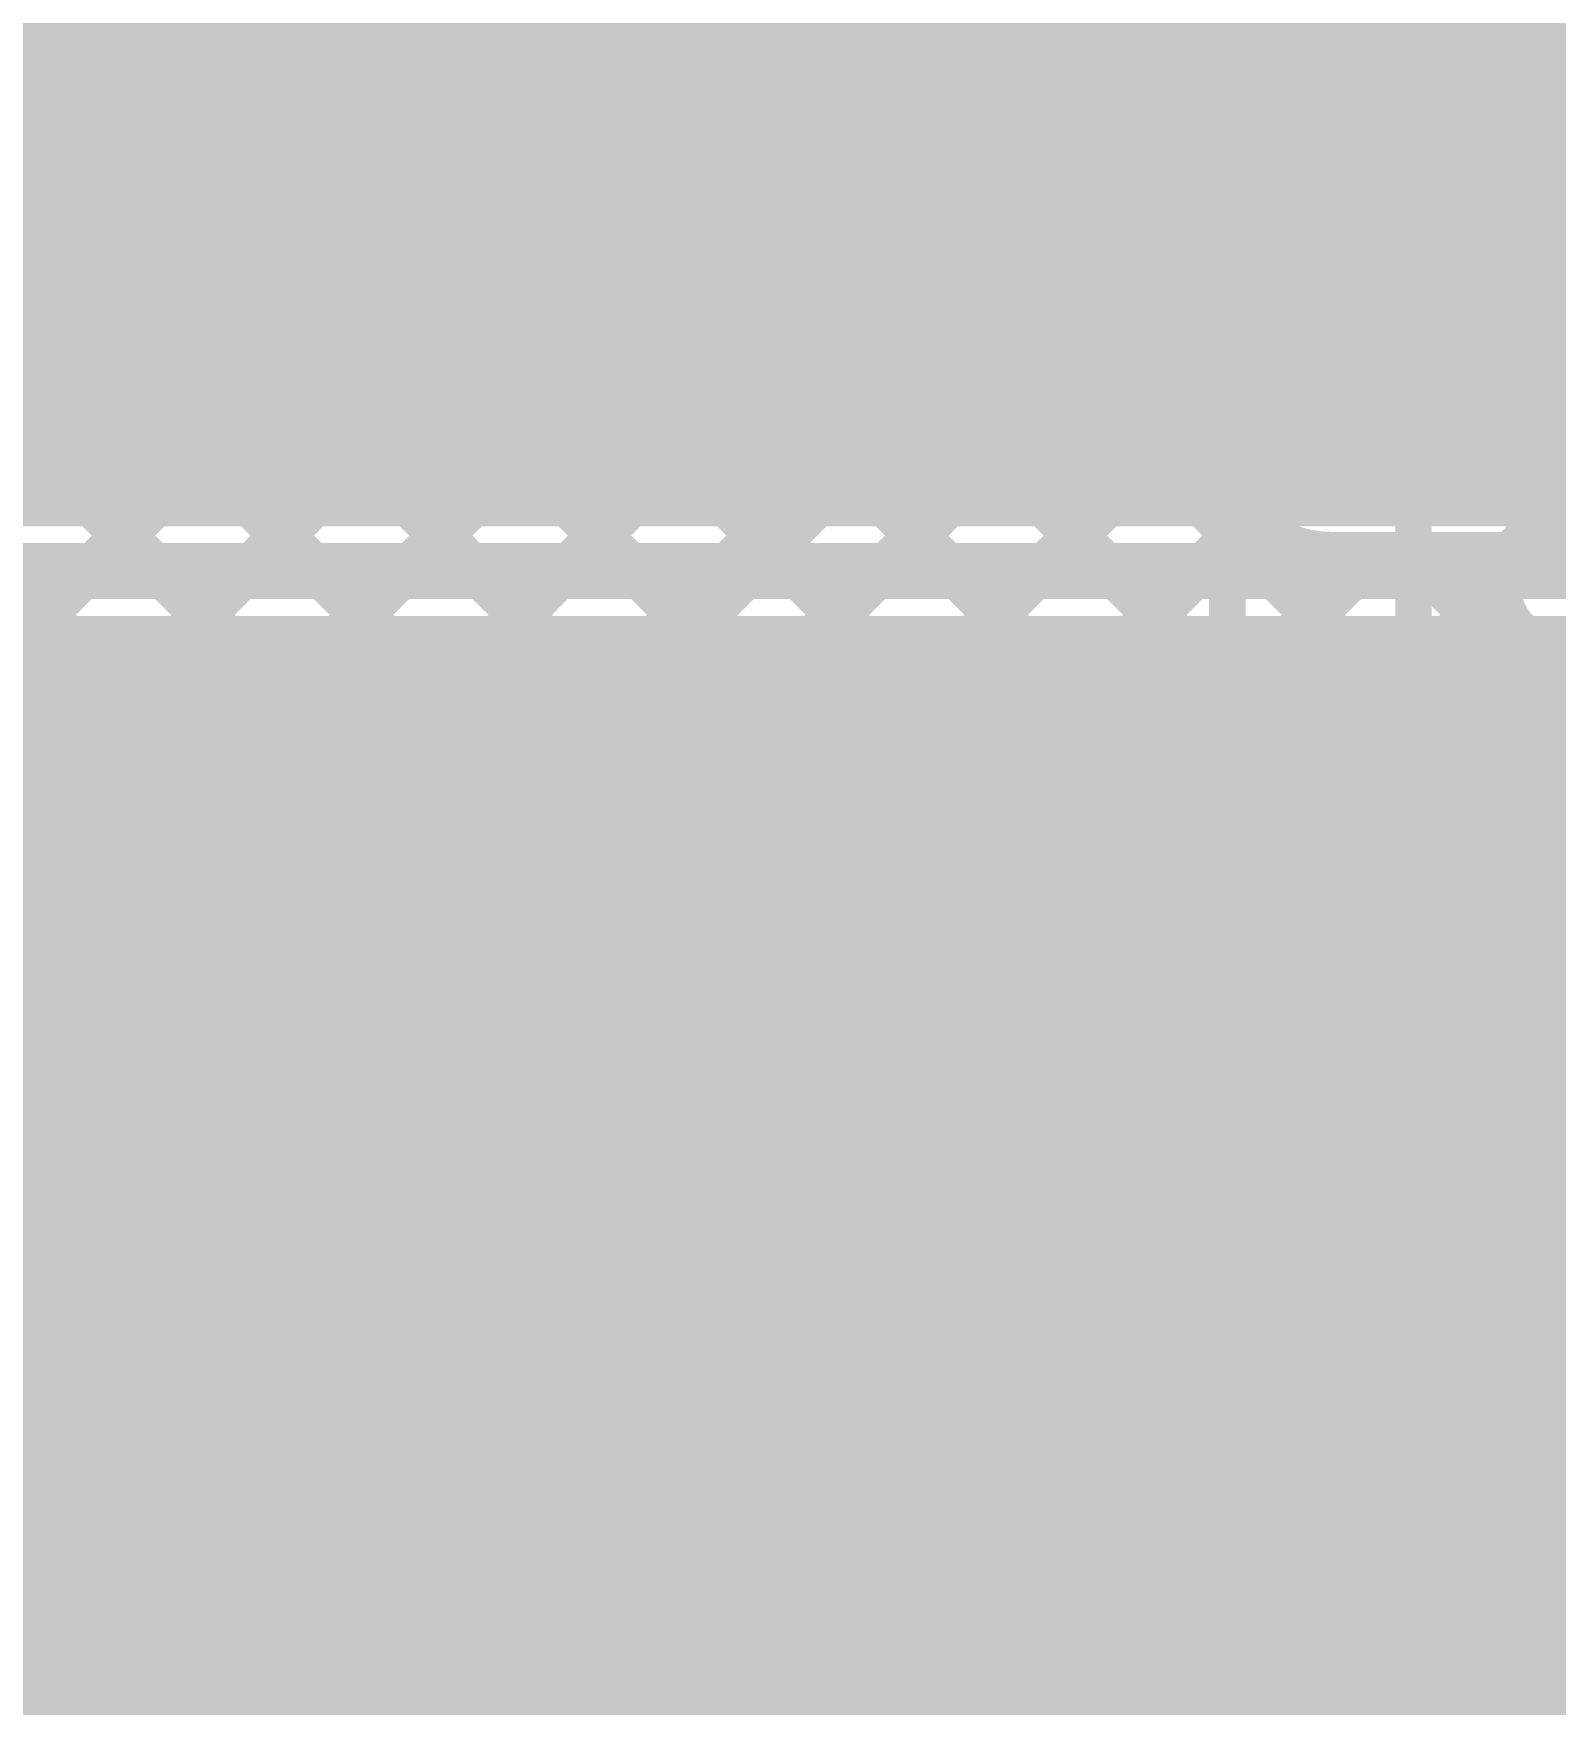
# Model space of a CAD drawing. Header units: millimetres. Extents: x -0.01 to 3.73, y -0.01 to 3.05.
# Drawn here: x 0.8641 to 1.1355, y 0.5149 to 0.8129 of the extents above; entities that cross this region are included whole.
import ezdxf

# ---------------------------------------------------------------- set-up
doc = ezdxf.new("R2010")
doc.units = ezdxf.units.MM
doc.header["$MEASUREMENT"] = 0
for name, color, linetype in [('BottomLayer', 5, 'Continuous'), ('BottomPaste', 16, 'Continuous'), ('BottomSolder', 6, 'Continuous'), ('TopLayer', 1, 'Continuous'), ('TopOverlay', 2, 'Continuous'), ('TopPaste', 8, 'Continuous'), ('TopSolder', 216, 'Continuous'), ('ViaHoleLayer', 16, 'Continuous')]:
    doc.layers.add(name, color=color, linetype=linetype)
doc.styles.add('Arial', font='', dxfattribs={"height": 0.2})
doc.styles.get('Arial').set_extended_font_data('Arial')

# ---------------------------------------------------------------- blocks, each defined once
blk = doc.blocks.new('D2PAK_B_114')
at = {"layer": 'BottomLayer'}
blk.add_hatch(color=5, dxfattribs=at).paths.add_polyline_path([(0.21654, -0.40984), (-0.21654, -0.40984), (-0.21654, -0.02992), (0.21654, -0.02992)])
at = {"layer": 'BottomPaste'}
blk.add_hatch(color=16, dxfattribs=at).paths.add_polyline_path([(0.21654, -0.40984), (-0.21654, -0.40984), (-0.21654, -0.02992), (0.21654, -0.02992)])
at = {"layer": 'BottomSolder'}
blk.add_hatch(color=6, dxfattribs=at).paths.add_polyline_path([(0.22054, -0.41384), (-0.22054, -0.41384), (-0.22054, -0.02592), (0.22054, -0.02592)])
blk = doc.blocks.new('D2PAK_B_115')
at = {"layer": 'BottomLayer'}
blk.add_hatch(color=5, dxfattribs=at).paths.add_polyline_path([(0.21654, -0.40984), (-0.21654, -0.40984), (-0.21654, -0.02992), (0.21654, -0.02992)])
at = {"layer": 'BottomPaste'}
blk.add_hatch(color=16, dxfattribs=at).paths.add_polyline_path([(0.21654, -0.40984), (-0.21654, -0.40984), (-0.21654, -0.02992), (0.21654, -0.02992)])
at = {"layer": 'BottomSolder'}
blk.add_hatch(color=6, dxfattribs=at).paths.add_polyline_path([(0.22054, -0.41384), (-0.22054, -0.41384), (-0.22054, -0.02592), (0.22054, -0.02592)])
blk = doc.blocks.new('VT1H471MI135000CE0_200')
at = {"layer": 'TopLayer'}
blk.add_hatch(color=1, dxfattribs=at).paths.add_polyline_path([(0.08051, 0.03445), (0.32461, 0.03445), (0.32461, -0.03445), (0.08051, -0.03445)])
at = {"layer": 'TopPaste'}
blk.add_hatch(color=8, dxfattribs=at).paths.add_polyline_path([(0.08051, 0.03445), (0.32461, 0.03445), (0.32461, -0.03445), (0.08051, -0.03445)])
at = {"layer": 'TopSolder'}
blk.add_hatch(color=216, dxfattribs=at).paths.add_polyline_path([(0.07651, 0.03845), (0.32861, 0.03845), (0.32861, -0.03845), (0.07651, -0.03845)])
at = {"layer": 'TopOverlay', "const_width": 0.005}
blk.add_lwpolyline([(0.26758, -0.042), (0.26758, -0.268)], dxfattribs=at)
at = {"layer": 'TopOverlay', "const_width": 0.0025}
blk.add_lwpolyline([(0.26633, -0.042, 1), (0.26883, -0.042, 1)], format="xyb", close=True, dxfattribs=at)
blk = doc.blocks.new('UCD1H221MNL1GS_201')
at = {"layer": 'TopOverlay', "const_width": 0.005}
for points in [[(-0.116, 0.169), (-0.16763, 0.11737)], [(0.16907, 0.169), (-0.116, 0.169)], [(-0.16763, 0.11737), (-0.16763, 0.055)], [(-0.193, 0.08349), (-0.193, 0.06369)], [(-0.18228, 0.07348), (-0.20408, 0.07348)]]:
    blk.add_lwpolyline(points, dxfattribs=at)
at = {"layer": 'TopOverlay', "const_width": 0.0025}
for points in [[(-0.11725, 0.169, 1), (-0.11475, 0.169, 1)], [(-0.11725, 0.169, 1), (-0.11475, 0.169, 1)], [(-0.16888, 0.11737, 1), (-0.16638, 0.11737, 1)], [(-0.16888, 0.11737, 1), (-0.16638, 0.11737, 1)], [(-0.19425, 0.08349, 1), (-0.19175, 0.08349, 1)], [(-0.20533, 0.07348, 1), (-0.20283, 0.07348, 1)], [(-0.18353, 0.07348, 1), (-0.18103, 0.07348, 1)], [(-0.19425, 0.06369, 1), (-0.19175, 0.06369, 1)]]:
    blk.add_lwpolyline(points, format="xyb", close=True, dxfattribs=at)

msp = doc.modelspace()

# ---------------------------------------------------------------- hatches: boundary and pattern name
at = {"layer": 'BottomLayer'}
for points in [[(1.041, 0.799), (1.041, 1.23), (0.892, 1.23), (0.892, 0.799)], [(0.55, 0.517), (1.142, 0.517), (1.142, 0.709), (0.55, 0.709)]]:
    msp.add_hatch(color=5, dxfattribs=at).paths.add_polyline_path(points)
h = msp.add_hatch(color=5, dxfattribs=at)
edge = h.paths.add_edge_path()
edge.add_arc((1.0955, 0.7415), 0.01181, 0, 360)
h = msp.add_hatch(color=5, dxfattribs=at)
edge = h.paths.add_edge_path()
edge.add_arc((0.978, 0.646), 0.01181, 0, 360)
h = msp.add_hatch(color=5, dxfattribs=at)
edge = h.paths.add_edge_path()
edge.add_arc((1.12, 0.646), 0.01181, 0, 360)
h = msp.add_hatch(color=5, dxfattribs=at)
edge = h.paths.add_edge_path()
edge.add_arc((0.978, 0.599), 0.01181, 0, 360)
h = msp.add_hatch(color=5, dxfattribs=at)
edge = h.paths.add_edge_path()
edge.add_arc((1.12, 0.599), 0.01181, 0, 360)
at = {"layer": 'TopLayer'}
for points in [[(0.878, 0.725), (1.191, 0.725), (1.191, 0.996), (0.878, 0.996)], [(0.295, 0.725), (0.986, 0.725), (0.986, 0.799), (0.295, 0.799)], [(1.18859, 0.578), (1.18859, 0.669), (0.947, 0.669), (0.947, 0.578)], [(0.4, 0.434), (1.369, 0.434), (1.369, 0.557), (0.4, 0.557)]]:
    msp.add_hatch(color=1, dxfattribs=at).paths.add_polyline_path(points)
h = msp.add_hatch(color=1, dxfattribs=at)
edge = h.paths.add_edge_path()
edge.add_arc((1.0955, 0.7415), 0.01181, 0, 360)
h = msp.add_hatch(color=1, dxfattribs=at)
edge = h.paths.add_edge_path()
edge.add_arc((0.978, 0.646), 0.01181, 0, 360)
h = msp.add_hatch(color=1, dxfattribs=at)
edge = h.paths.add_edge_path()
edge.add_arc((1.12, 0.646), 0.01181, 0, 360)
h = msp.add_hatch(color=1, dxfattribs=at)
edge = h.paths.add_edge_path()
edge.add_arc((0.978, 0.599), 0.01181, 0, 360)
h = msp.add_hatch(color=1, dxfattribs=at)
edge = h.paths.add_edge_path()
edge.add_arc((1.12, 0.599), 0.01181, 0, 360)
at = {"layer": 'ViaHoleLayer'}
h = msp.add_hatch(color=16, dxfattribs=at)
edge = h.paths.add_edge_path()
edge.add_arc((1.0955, 0.7415), 0.00591, 0, 360)
h = msp.add_hatch(color=16, dxfattribs=at)
edge = h.paths.add_edge_path()
edge.add_arc((0.978, 0.646), 0.00591, 0, 360)
h = msp.add_hatch(color=16, dxfattribs=at)
edge = h.paths.add_edge_path()
edge.add_arc((1.12, 0.646), 0.00591, 0, 360)
h = msp.add_hatch(color=16, dxfattribs=at)
edge = h.paths.add_edge_path()
edge.add_arc((0.978, 0.599), 0.00591, 0, 360)
h = msp.add_hatch(color=16, dxfattribs=at)
edge = h.paths.add_edge_path()
edge.add_arc((1.12, 0.599), 0.00591, 0, 360)

# ---------------------------------------------------------------- linework, layer by layer
at = {"layer": 'BottomLayer'}
for points, const_width in [([(1.05, 0.79), (1.05, 1.164)], 0.008), ([(1.05446, 0.77516), (1.05446, 1.164)], 0.008), ([(1.05, 0.80829), (1.05446, 0.81276)], 0.008), ([(1.05, 0.80809), (1.05446, 0.80363)], 0.008), ([(1.04954, 0.77616), (1.04954, 0.79)], 0.008), ([(1.04954, 0.77955), (1.05446, 0.78447)], 0.008), ([(1.04954, 0.78027), (1.05446, 0.77535)], 0.008), ([(1.04615, 0.77616), (1.04954, 0.77955)], 0.008), ([(0.59846, 0.77616), (1.04954, 0.77616)], 0.008), ([(0.81828, 0.718), (0.87644, 0.77616)], 0.008), ([(0.82738, 0.77616), (0.88554, 0.718)], 0.008), ([(0.84657, 0.718), (0.90473, 0.77616)], 0.008), ([(0.85566, 0.77616), (0.91382, 0.718)], 0.008), ([(0.87485, 0.718), (0.93301, 0.77616)], 0.008), ([(0.88395, 0.77616), (0.9421, 0.718)], 0.008), ([(0.90314, 0.718), (0.96129, 0.77616)], 0.008), ([(0.91223, 0.77616), (0.97039, 0.718)], 0.008), ([(0.93142, 0.718), (0.98958, 0.77616)], 0.008), ([(0.94052, 0.77616), (0.99867, 0.718)], 0.008), ([(0.95971, 0.718), (1.01786, 0.77616)], 0.008), ([(0.9688, 0.77616), (1.02696, 0.718)], 0.008), ([(0.98799, 0.718), (1.04615, 0.77616)], 0.008), ([(0.99708, 0.77616), (1.05524, 0.718)], 0.008), ([(1.01627, 0.718), (1.07343, 0.77516)], 0.008), ([(1.02537, 0.77616), (1.08353, 0.718)], 0.008), ([(1.05446, 0.77516), (1.429, 0.77516)], 0.008), ([(1.05465, 0.77516), (1.07713, 0.75268)], 0.008), ([(1.08294, 0.77516), (1.0951, 0.763)], 0.008), ([(1.08833, 0.76177), (1.10172, 0.77516)], 0.008), ([(1.11122, 0.77516), (1.12338, 0.763)], 0.008), ([(1.11784, 0.763), (1.13, 0.77516)], 0.008), ([(1.0955, 0.763), (1.255, 0.763)], 0.008), ([(1.0955, 0.7415), (1.255, 0.7415)], 0.025), ([(1.04456, 0.718), (1.07523, 0.74867)], 0.008), ([(1.07284, 0.718), (1.08072, 0.72588)], 0.008), ([(0.5835, 0.718), (1.151, 0.718)], 0.008), ([(1.0955, 0.72), (1.255, 0.72)], 0.008), ([(0.654, 0.599), (1.123, 0.599)], 0.025)]:
    msp.add_lwpolyline(points, dxfattribs=dict(at, const_width=const_width))
for points, const_width in [([(1.05246, 0.81276, 1), (1.05646, 0.81276, 1)], 0.004), ([(1.048, 0.80829, 1), (1.052, 0.80829, 1)], 0.004), ([(1.048, 0.80809, 1), (1.052, 0.80809, 1)], 0.004), ([(1.05246, 0.80363, 1), (1.05646, 0.80363, 1)], 0.004), ([(1.04754, 0.79, 1), (1.05154, 0.79, 1)], 0.004), ([(1.048, 0.79, 1), (1.052, 0.79, 1)], 0.004), ([(1.05246, 0.78447, 1), (1.05646, 0.78447, 1)], 0.004), ([(1.04754, 0.78027, 1), (1.05154, 0.78027, 1)], 0.004), ([(1.04754, 0.77955, 1), (1.05154, 0.77955, 1)], 0.004), ([(1.04754, 0.77955, 1), (1.05154, 0.77955, 1)], 0.004), ([(0.87444, 0.77616, 1), (0.87844, 0.77616, 1)], 0.004), ([(0.88195, 0.77616, 1), (0.88595, 0.77616, 1)], 0.004), ([(0.90273, 0.77616, 1), (0.90673, 0.77616, 1)], 0.004), ([(0.91023, 0.77616, 1), (0.91423, 0.77616, 1)], 0.004), ([(0.93101, 0.77616, 1), (0.93501, 0.77616, 1)], 0.004), ([(0.93852, 0.77616, 1), (0.94252, 0.77616, 1)], 0.004), ([(0.95929, 0.77616, 1), (0.96329, 0.77616, 1)], 0.004), ([(0.9668, 0.77616, 1), (0.9708, 0.77616, 1)], 0.004), ([(0.98758, 0.77616, 1), (0.99158, 0.77616, 1)], 0.004), ([(0.99508, 0.77616, 1), (0.99908, 0.77616, 1)], 0.004), ([(1.01586, 0.77616, 1), (1.01986, 0.77616, 1)], 0.004), ([(1.02337, 0.77616, 1), (1.02737, 0.77616, 1)], 0.004), ([(1.04415, 0.77616, 1), (1.04815, 0.77616, 1)], 0.004), ([(1.04415, 0.77616, 1), (1.04815, 0.77616, 1)], 0.004), ([(1.04754, 0.77616, 1), (1.05154, 0.77616, 1)], 0.004), ([(1.04754, 0.77616, 1), (1.05154, 0.77616, 1)], 0.004), ([(1.05246, 0.77535, 1), (1.05646, 0.77535, 1)], 0.004), ([(1.05246, 0.77516, 1), (1.05646, 0.77516, 1)], 0.004), ([(1.05246, 0.77516, 1), (1.05646, 0.77516, 1)], 0.004), ([(1.05265, 0.77516, 1), (1.05665, 0.77516, 1)], 0.004), ([(1.07143, 0.77516, 1), (1.07543, 0.77516, 1)], 0.004), ([(1.08094, 0.77516, 1), (1.08494, 0.77516, 1)], 0.004), ([(1.09972, 0.77516, 1), (1.10372, 0.77516, 1)], 0.004), ([(1.10922, 0.77516, 1), (1.11322, 0.77516, 1)], 0.004), ([(1.128, 0.77516, 1), (1.132, 0.77516, 1)], 0.004), ([(1.0931, 0.763, 1), (1.0971, 0.763, 1)], 0.004), ([(1.0935, 0.763, 1), (1.0975, 0.763, 1)], 0.004), ([(1.0935, 0.763, 1), (1.0975, 0.763, 1)], 0.004), ([(1.11584, 0.763, 1), (1.11984, 0.763, 1)], 0.004), ([(1.12138, 0.763, 1), (1.12538, 0.763, 1)], 0.004), ([(1.08633, 0.76177, 1), (1.09033, 0.76177, 1)], 0.004), ([(1.07513, 0.75268, 1), (1.07913, 0.75268, 1)], 0.004), ([(1.08925, 0.7415, 1), (1.10175, 0.7415, 1)], 0.0125), ([(1.07323, 0.74867, 1), (1.07723, 0.74867, 1)], 0.004), ([(1.07872, 0.72588, 1), (1.08272, 0.72588, 1)], 0.004), ([(0.87285, 0.718, 1), (0.87685, 0.718, 1)], 0.004), ([(0.88354, 0.718, 1), (0.88754, 0.718, 1)], 0.004), ([(0.90114, 0.718, 1), (0.90514, 0.718, 1)], 0.004), ([(0.91182, 0.718, 1), (0.91582, 0.718, 1)], 0.004), ([(0.92942, 0.718, 1), (0.93342, 0.718, 1)], 0.004), ([(0.9401, 0.718, 1), (0.9441, 0.718, 1)], 0.004), ([(0.95771, 0.718, 1), (0.96171, 0.718, 1)], 0.004), ([(0.96839, 0.718, 1), (0.97239, 0.718, 1)], 0.004), ([(0.98599, 0.718, 1), (0.98999, 0.718, 1)], 0.004), ([(0.99667, 0.718, 1), (1.00067, 0.718, 1)], 0.004), ([(1.01427, 0.718, 1), (1.01827, 0.718, 1)], 0.004), ([(1.02496, 0.718, 1), (1.02896, 0.718, 1)], 0.004), ([(1.04256, 0.718, 1), (1.04656, 0.718, 1)], 0.004), ([(1.05324, 0.718, 1), (1.05724, 0.718, 1)], 0.004), ([(1.07084, 0.718, 1), (1.07484, 0.718, 1)], 0.004), ([(1.08153, 0.718, 1), (1.08553, 0.718, 1)], 0.004), ([(1.0935, 0.72, 1), (1.0975, 0.72, 1)], 0.004), ([(1.0935, 0.72, 1), (1.0975, 0.72, 1)], 0.004), ([(1.11675, 0.599, 1), (1.12925, 0.599, 1)], 0.0125)]:
    msp.add_lwpolyline(points, format="xyb", close=True, dxfattribs=dict(at, const_width=const_width))
at = {"layer": 'BottomLayer', "const_width": 0.008}
msp.add_lwpolyline([(1.0955, 0.72, -1), (1.0955, 0.763)], format="xyb", dxfattribs=at)
at = {"layer": 'TopLayer'}
for points, const_width in [([(0.81, 0.716), (0.869, 0.716)], 0.008), ([(0.83097, 0.716), (0.86236, 0.68461)], 0.008), ([(0.84146, 0.68461), (0.87285, 0.716)], 0.008), ([(0.85925, 0.716), (0.89064, 0.68461)], 0.008), ([(0.869, 0.716), (0.995, 0.716)], 0.008), ([(0.869, 0.716), (0.995, 0.716)], 0.008), ([(0.86974, 0.68461), (0.90114, 0.716)], 0.008), ([(0.88754, 0.716), (0.91893, 0.68461)], 0.008), ([(0.89803, 0.68461), (0.92942, 0.716)], 0.008), ([(0.91582, 0.716), (0.95382, 0.678)], 0.008), ([(0.92045, 0.67874), (0.95771, 0.716)], 0.008), ([(0.9441, 0.716), (0.9821, 0.678)], 0.008), ([(0.94799, 0.678), (0.98599, 0.716)], 0.008), ([(0.97239, 0.716), (1.01039, 0.678)], 0.008), ([(0.97627, 0.678), (1.01427, 0.716)], 0.008), ([(0.995, 0.716), (1.15159, 0.716)], 0.008), ([(1.00067, 0.716), (1.03867, 0.678)], 0.008), ([(1.00456, 0.678), (1.04256, 0.716)], 0.008), ([(1.02896, 0.716), (1.06696, 0.678)], 0.008), ([(1.03284, 0.678), (1.07084, 0.716)], 0.008), ([(1.05724, 0.716), (1.09524, 0.678)], 0.008), ([(1.06113, 0.678), (1.09913, 0.716)], 0.008), ([(1.08553, 0.716), (1.12353, 0.678)], 0.008), ([(1.08941, 0.678), (1.12741, 0.716)], 0.008), ([(1.11381, 0.716), (1.15159, 0.67822)], 0.008), ([(1.1177, 0.678), (1.15159, 0.71189)], 0.008), ([(0.82355, 0.68461), (0.92045, 0.68461)], 0.008), ([(0.92045, 0.566), (0.92045, 0.68461)], 0.008), ([(0.872, 0.54856), (0.872, 0.68061)], 0.01), ([(0.92045, 0.68309), (0.938, 0.66554)], 0.008), ([(0.938, 0.678), (1.15159, 0.678)], 0.008), ([(0.938, 0.569), (0.938, 0.678)], 0.008), ([(0.92045, 0.65046), (0.938, 0.66801)], 0.008), ([(0.92045, 0.6548), (0.938, 0.63725)], 0.008), ([(0.92045, 0.62217), (0.938, 0.63973)], 0.008), ([(0.92045, 0.62652), (0.938, 0.60897)], 0.008), ([(0.92045, 0.59389), (0.938, 0.61144)], 0.008), ([(0.92045, 0.59823), (0.938, 0.58068)], 0.008), ([(0.92084, 0.566), (0.938, 0.58316)], 0.008), ([(0.92045, 0.56995), (0.9244, 0.566)], 0.008), ([(0.938, 0.569), (1.18027, 0.569)], 0.008), ([(0.94913, 0.566), (0.95213, 0.569)], 0.008), ([(0.94968, 0.569), (0.95268, 0.566)], 0.008), ([(0.97741, 0.566), (0.98041, 0.569)], 0.008), ([(0.97797, 0.569), (0.98097, 0.566)], 0.008), ([(1.0057, 0.566), (1.0087, 0.569)], 0.008), ([(1.00625, 0.569), (1.00925, 0.566)], 0.008), ([(1.03398, 0.566), (1.03698, 0.569)], 0.008), ([(1.03454, 0.569), (1.03754, 0.566)], 0.008), ([(1.06226, 0.566), (1.06526, 0.569)], 0.008), ([(1.06282, 0.569), (1.06582, 0.566)], 0.008), ([(1.09055, 0.566), (1.09355, 0.569)], 0.008), ([(1.0911, 0.569), (1.0941, 0.566)], 0.008), ([(1.11883, 0.566), (1.12183, 0.569)], 0.008), ([(1.11939, 0.569), (1.12239, 0.566)], 0.008), ([(0.92045, 0.566), (1.18027, 0.566)], 0.008)]:
    msp.add_lwpolyline(points, dxfattribs=dict(at, const_width=const_width))
for points, const_width in [([(0.867, 0.716, 1), (0.871, 0.716, 1)], 0.004), ([(0.867, 0.716, 1), (0.871, 0.716, 1)], 0.004), ([(0.867, 0.716, 1), (0.871, 0.716, 1)], 0.004), ([(0.87085, 0.716, 1), (0.87485, 0.716, 1)], 0.004), ([(0.88554, 0.716, 1), (0.88954, 0.716, 1)], 0.004), ([(0.89914, 0.716, 1), (0.90314, 0.716, 1)], 0.004), ([(0.91382, 0.716, 1), (0.91782, 0.716, 1)], 0.004), ([(0.92742, 0.716, 1), (0.93142, 0.716, 1)], 0.004), ([(0.9421, 0.716, 1), (0.9461, 0.716, 1)], 0.004), ([(0.95571, 0.716, 1), (0.95971, 0.716, 1)], 0.004), ([(0.97039, 0.716, 1), (0.97439, 0.716, 1)], 0.004), ([(0.98399, 0.716, 1), (0.98799, 0.716, 1)], 0.004), ([(0.993, 0.716, 1), (0.997, 0.716, 1)], 0.004), ([(0.993, 0.716, 1), (0.997, 0.716, 1)], 0.004), ([(0.993, 0.716, 1), (0.997, 0.716, 1)], 0.004), ([(0.99867, 0.716, 1), (1.00267, 0.716, 1)], 0.004), ([(1.01227, 0.716, 1), (1.01627, 0.716, 1)], 0.004), ([(1.02696, 0.716, 1), (1.03096, 0.716, 1)], 0.004), ([(1.04056, 0.716, 1), (1.04456, 0.716, 1)], 0.004), ([(1.05524, 0.716, 1), (1.05924, 0.716, 1)], 0.004), ([(1.06884, 0.716, 1), (1.07284, 0.716, 1)], 0.004), ([(1.08353, 0.716, 1), (1.08753, 0.716, 1)], 0.004), ([(1.09713, 0.716, 1), (1.10113, 0.716, 1)], 0.004), ([(1.11181, 0.716, 1), (1.11581, 0.716, 1)], 0.004), ([(1.12541, 0.716, 1), (1.12941, 0.716, 1)], 0.004), ([(0.86036, 0.68461, 1), (0.86436, 0.68461, 1)], 0.004), ([(0.86774, 0.68461, 1), (0.87174, 0.68461, 1)], 0.004), ([(0.88864, 0.68461, 1), (0.89264, 0.68461, 1)], 0.004), ([(0.89603, 0.68461, 1), (0.90003, 0.68461, 1)], 0.004), ([(0.91693, 0.68461, 1), (0.92093, 0.68461, 1)], 0.004), ([(0.91845, 0.68461, 1), (0.92245, 0.68461, 1)], 0.004), ([(0.91845, 0.68461, 1), (0.92245, 0.68461, 1)], 0.004), ([(0.8695, 0.68061, 1), (0.8745, 0.68061, 1)], 0.005), ([(0.91845, 0.68309, 1), (0.92245, 0.68309, 1)], 0.004), ([(0.91845, 0.67874, 1), (0.92245, 0.67874, 1)], 0.004), ([(0.936, 0.678, 1), (0.94, 0.678, 1)], 0.004), ([(0.936, 0.678, 1), (0.94, 0.678, 1)], 0.004), ([(0.94599, 0.678, 1), (0.94999, 0.678, 1)], 0.004), ([(0.95182, 0.678, 1), (0.95582, 0.678, 1)], 0.004), ([(0.97427, 0.678, 1), (0.97827, 0.678, 1)], 0.004), ([(0.9801, 0.678, 1), (0.9841, 0.678, 1)], 0.004), ([(1.00256, 0.678, 1), (1.00656, 0.678, 1)], 0.004), ([(1.00839, 0.678, 1), (1.01239, 0.678, 1)], 0.004), ([(1.03084, 0.678, 1), (1.03484, 0.678, 1)], 0.004), ([(1.03667, 0.678, 1), (1.04067, 0.678, 1)], 0.004), ([(1.05913, 0.678, 1), (1.06313, 0.678, 1)], 0.004), ([(1.06496, 0.678, 1), (1.06896, 0.678, 1)], 0.004), ([(1.08741, 0.678, 1), (1.09141, 0.678, 1)], 0.004), ([(1.09324, 0.678, 1), (1.09724, 0.678, 1)], 0.004), ([(1.1157, 0.678, 1), (1.1197, 0.678, 1)], 0.004), ([(1.12153, 0.678, 1), (1.12553, 0.678, 1)], 0.004), ([(0.936, 0.66801, 1), (0.94, 0.66801, 1)], 0.004), ([(0.936, 0.66554, 1), (0.94, 0.66554, 1)], 0.004), ([(0.91845, 0.6548, 1), (0.92245, 0.6548, 1)], 0.004), ([(0.91845, 0.65046, 1), (0.92245, 0.65046, 1)], 0.004), ([(0.936, 0.63973, 1), (0.94, 0.63973, 1)], 0.004), ([(0.936, 0.63725, 1), (0.94, 0.63725, 1)], 0.004), ([(0.91845, 0.62652, 1), (0.92245, 0.62652, 1)], 0.004), ([(0.91845, 0.62217, 1), (0.92245, 0.62217, 1)], 0.004), ([(0.936, 0.61144, 1), (0.94, 0.61144, 1)], 0.004), ([(0.936, 0.60897, 1), (0.94, 0.60897, 1)], 0.004), ([(0.91845, 0.59823, 1), (0.92245, 0.59823, 1)], 0.004), ([(0.91845, 0.59389, 1), (0.92245, 0.59389, 1)], 0.004), ([(0.936, 0.58316, 1), (0.94, 0.58316, 1)], 0.004), ([(0.936, 0.58068, 1), (0.94, 0.58068, 1)], 0.004), ([(0.91845, 0.56995, 1), (0.92245, 0.56995, 1)], 0.004), ([(0.936, 0.569, 1), (0.94, 0.569, 1)], 0.004), ([(0.936, 0.569, 1), (0.94, 0.569, 1)], 0.004), ([(0.94768, 0.569, 1), (0.95168, 0.569, 1)], 0.004), ([(0.95013, 0.569, 1), (0.95413, 0.569, 1)], 0.004), ([(0.97597, 0.569, 1), (0.97997, 0.569, 1)], 0.004), ([(0.97841, 0.569, 1), (0.98241, 0.569, 1)], 0.004), ([(1.00425, 0.569, 1), (1.00825, 0.569, 1)], 0.004), ([(1.0067, 0.569, 1), (1.0107, 0.569, 1)], 0.004), ([(1.03254, 0.569, 1), (1.03654, 0.569, 1)], 0.004), ([(1.03498, 0.569, 1), (1.03898, 0.569, 1)], 0.004), ([(1.06082, 0.569, 1), (1.06482, 0.569, 1)], 0.004), ([(1.06326, 0.569, 1), (1.06726, 0.569, 1)], 0.004), ([(1.0891, 0.569, 1), (1.0931, 0.569, 1)], 0.004), ([(1.09155, 0.569, 1), (1.09555, 0.569, 1)], 0.004), ([(1.11739, 0.569, 1), (1.12139, 0.569, 1)], 0.004), ([(1.11983, 0.569, 1), (1.12383, 0.569, 1)], 0.004), ([(0.91845, 0.566, 1), (0.92245, 0.566, 1)], 0.004), ([(0.91845, 0.566, 1), (0.92245, 0.566, 1)], 0.004), ([(0.91884, 0.566, 1), (0.92284, 0.566, 1)], 0.004), ([(0.9224, 0.566, 1), (0.9264, 0.566, 1)], 0.004), ([(0.94713, 0.566, 1), (0.95113, 0.566, 1)], 0.004), ([(0.95068, 0.566, 1), (0.95468, 0.566, 1)], 0.004), ([(0.97541, 0.566, 1), (0.97941, 0.566, 1)], 0.004), ([(0.97897, 0.566, 1), (0.98297, 0.566, 1)], 0.004), ([(1.0037, 0.566, 1), (1.0077, 0.566, 1)], 0.004), ([(1.00725, 0.566, 1), (1.01125, 0.566, 1)], 0.004), ([(1.03198, 0.566, 1), (1.03598, 0.566, 1)], 0.004), ([(1.03554, 0.566, 1), (1.03954, 0.566, 1)], 0.004), ([(1.06026, 0.566, 1), (1.06426, 0.566, 1)], 0.004), ([(1.06382, 0.566, 1), (1.06782, 0.566, 1)], 0.004), ([(1.08855, 0.566, 1), (1.09255, 0.566, 1)], 0.004), ([(1.0921, 0.566, 1), (1.0961, 0.566, 1)], 0.004), ([(1.11683, 0.566, 1), (1.12083, 0.566, 1)], 0.004), ([(1.12039, 0.566, 1), (1.12439, 0.566, 1)], 0.004), ([(0.8695, 0.54856, 1), (0.8745, 0.54856, 1)], 0.005)]:
    msp.add_lwpolyline(points, format="xyb", close=True, dxfattribs=dict(at, const_width=const_width))

# ---------------------------------------------------------------- block references
for name, p in [('D2PAK_B_114', (0.824, 1.195)), ('D2PAK_B_115', (1.28, 1.194))]:
    msp.add_blockref(name, p)
for name, p, rotation in [('UCD1H221MNL1GS_201', (0.864, 0.872), 180), ('VT1H471MI135000CE0_200', (0.872, 0.346), 90)]:
    msp.add_blockref(name, p, dxfattribs=dict(rotation=rotation))

# ---------------------------------------------------------------- texts
at = {"layer": 'TopOverlay', "style": 'Arial'}
msp.add_text('U8', height=0.05, dxfattribs=at).set_placement((1.06835, 0.67801))

doc.saveas('drawing.dxf')
